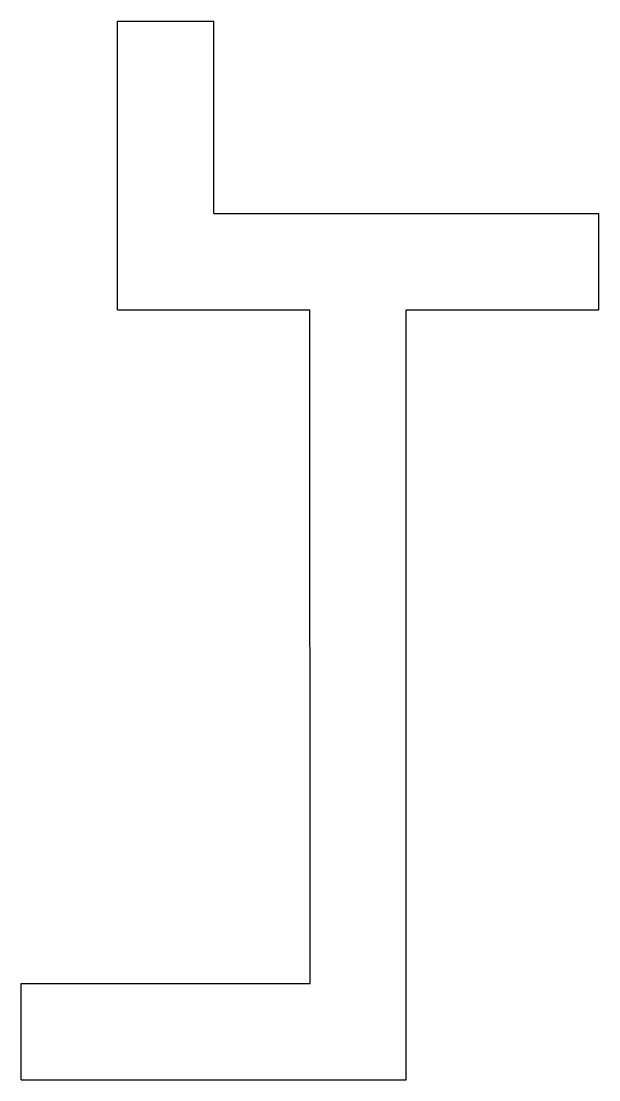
# Model space of a CAD drawing. Header units: metres. Extents: x 10 to 40, y 125 to 180.
import ezdxf

# ---------------------------------------------------------------- set-up
doc = ezdxf.new("R2010")
doc.units = ezdxf.units.M

msp = doc.modelspace()

# ---------------------------------------------------------------- linework, layer by layer
for p, q in [((14.999992, 180, -294.44864), (19.999992, 180, -294.44864)), ((14.999992, 165, -294.44864), (14.999992, 180, -294.44864)), ((19.999992, 170, -294.44864), (19.999992, 180, -294.44864)), ((19.999992, 170, -294.44864), (39.999992, 170, -294.44864)), ((39.999992, 165, -294.44864), (39.999992, 170, -294.44864)), ((14.999992, 165, -294.44864), (24.999992, 165, -294.44864)), ((24.999994, 130, -294.44864), (24.999992, 165, -294.44864)), ((29.999992, 165, -294.44864), (39.999992, 165, -294.44864)), ((29.999994, 125, -294.44864), (29.999992, 165, -294.44864)), ((9.999994, 130, -294.44864), (24.999994, 130, -294.44864)), ((9.999994, 125, -294.44864), (9.999994, 130, -294.44864)), ((9.999994, 125, -294.44864), (29.999994, 125, -294.44864))]:
    msp.add_line(p, q)

doc.saveas('drawing.dxf')
